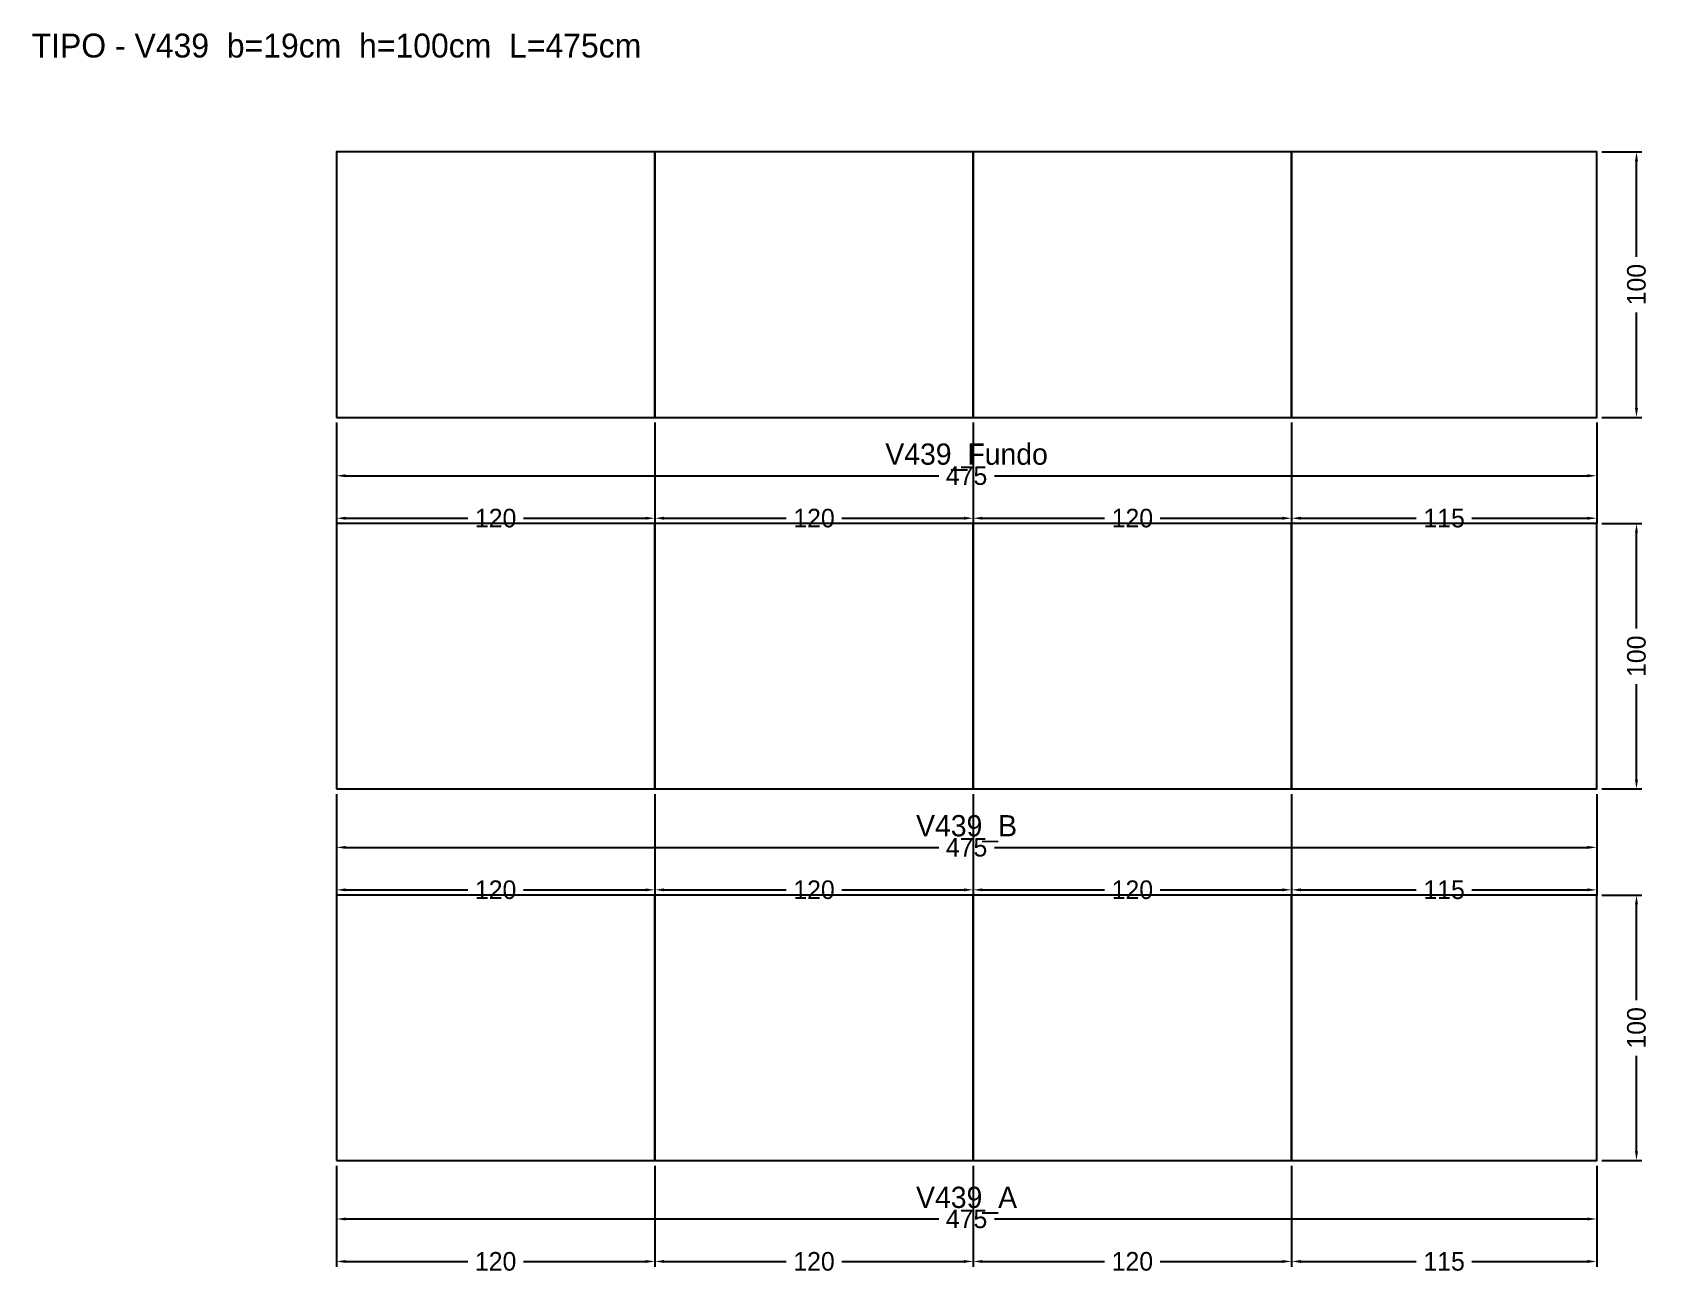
# Model space of a CAD drawing. Header units: metres. Extents: x -115 to 495, y -43 to 425.
import ezdxf

# ---------------------------------------------------------------- set-up
doc = ezdxf.new("R2010")
doc.units = ezdxf.units.M
for name, color, linetype in [('COTA', 3, 'Continuous'), ('NOMENCLATURA', 2, 'Continuous'), ('Paineis', 7, 'Continuous'), ('Texto Secao', 2, 'Continuous')]:
    doc.layers.add(name, color=color, linetype=linetype)
doc.dimstyles.new('COTA_VIG', dxfattribs={"dimtxt": 7, "dimasz": 3.5, "dimexe": 2, "dimexo": 2, "dimgap": 1.5, "dimtad": 1, "dimdec": 1, "dimcen": 2.5, "dimclrd": 3, "dimclre": 3, "dimclrt": 3, "dimazin": 3, "dimtfac": 1, "dimtmove": 0, "dimatfit": 3})

# ---------------------------------------------------------------- blocks, each defined once
blk = doc.blocks.new('_CLOSEDFILLED')
at = {"color": 0, "linetype": 'BYBLOCK'}
blk.add_solid([(-1, 0.16), (0, 0), (-1, -0.16)], dxfattribs=at)
blk = doc.blocks.new('*D1')
at = {"color": 3}
for p, q in [((0, -2), (0, -24)), ((475, -2), (475, -24)), ((3.5, -22), (227, -22)), ((248, -22), (471.5, -22))]:
    blk.add_line(p, q, dxfattribs=at)
at = {"layer": 'Defpoints'}
for p in [(0, 0), (475, 0), (0, -22)]:
    blk.add_point(p, dxfattribs=at)
at = {"layer": 'COTA', "color": 3, "xscale": 3.5, "yscale": 3.5, "rotation": 180}
blk.add_blockref('_CLOSEDFILLED', (0, -22), dxfattribs=at)
at = {"layer": 'COTA', "color": 3, "xscale": 3.5, "yscale": 3.5}
blk.add_blockref('_CLOSEDFILLED', (475, -22), dxfattribs=at)
at = {"layer": 'COTA', "color": 3, "insert": (237.5, -22), "char_height": 7, "attachment_point": 5}
blk.add_mtext('475', dxfattribs=at)
blk = doc.blocks.new('*D2')
at = {"color": 3}
for p, q in [((0, -2), (0, -40)), ((120, -2), (120, -40)), ((3.5, -38), (49.5, -38)), ((70.5, -38), (116.5, -38))]:
    blk.add_line(p, q, dxfattribs=at)
at = {"layer": 'Defpoints'}
for p in [(0, 0), (120, 0), (0, -38)]:
    blk.add_point(p, dxfattribs=at)
at = {"layer": 'COTA', "color": 3, "xscale": 3.5, "yscale": 3.5, "rotation": 180}
blk.add_blockref('_CLOSEDFILLED', (0, -38), dxfattribs=at)
at = {"layer": 'COTA', "color": 3, "xscale": 3.5, "yscale": 3.5}
blk.add_blockref('_CLOSEDFILLED', (120, -38), dxfattribs=at)
at = {"layer": 'COTA', "color": 3, "insert": (60, -38), "char_height": 7, "attachment_point": 5}
blk.add_mtext('120', dxfattribs=at)
blk = doc.blocks.new('*D3')
at = {"color": 3}
for p, q in [((120, -2), (120, -40)), ((240, -2), (240, -40)), ((123.5, -38), (169.5, -38)), ((190.5, -38), (236.5, -38))]:
    blk.add_line(p, q, dxfattribs=at)
at = {"layer": 'Defpoints'}
for p in [(120, 0), (240, 0), (120, -38)]:
    blk.add_point(p, dxfattribs=at)
at = {"layer": 'COTA', "color": 3, "xscale": 3.5, "yscale": 3.5, "rotation": 180}
blk.add_blockref('_CLOSEDFILLED', (120, -38), dxfattribs=at)
at = {"layer": 'COTA', "color": 3, "xscale": 3.5, "yscale": 3.5}
blk.add_blockref('_CLOSEDFILLED', (240, -38), dxfattribs=at)
at = {"layer": 'COTA', "color": 3, "insert": (180, -38), "char_height": 7, "attachment_point": 5}
blk.add_mtext('120', dxfattribs=at)
blk = doc.blocks.new('*D4')
at = {"color": 3}
for p, q in [((240, -2), (240, -40)), ((360, -2), (360, -40)), ((243.5, -38), (289.5, -38)), ((310.5, -38), (356.5, -38))]:
    blk.add_line(p, q, dxfattribs=at)
at = {"layer": 'Defpoints'}
for p in [(240, 0), (360, 0), (240, -38)]:
    blk.add_point(p, dxfattribs=at)
at = {"layer": 'COTA', "color": 3, "xscale": 3.5, "yscale": 3.5, "rotation": 180}
blk.add_blockref('_CLOSEDFILLED', (240, -38), dxfattribs=at)
at = {"layer": 'COTA', "color": 3, "xscale": 3.5, "yscale": 3.5}
blk.add_blockref('_CLOSEDFILLED', (360, -38), dxfattribs=at)
at = {"layer": 'COTA', "color": 3, "insert": (300, -38), "char_height": 7, "attachment_point": 5}
blk.add_mtext('120', dxfattribs=at)
blk = doc.blocks.new('*D5')
at = {"color": 3}
for p, q in [((360, -2), (360, -40)), ((475, -2), (475, -40)), ((363.5, -38), (407, -38)), ((428, -38), (471.5, -38))]:
    blk.add_line(p, q, dxfattribs=at)
at = {"layer": 'Defpoints'}
for p in [(360, 0), (475, 0), (360, -38)]:
    blk.add_point(p, dxfattribs=at)
at = {"layer": 'COTA', "color": 3, "xscale": 3.5, "yscale": 3.5, "rotation": 180}
blk.add_blockref('_CLOSEDFILLED', (360, -38), dxfattribs=at)
at = {"layer": 'COTA', "color": 3, "xscale": 3.5, "yscale": 3.5}
blk.add_blockref('_CLOSEDFILLED', (475, -38), dxfattribs=at)
at = {"layer": 'COTA', "color": 3, "insert": (417.5, -38), "char_height": 7, "attachment_point": 5}
blk.add_mtext('115', dxfattribs=at)
blk = doc.blocks.new('*D6')
at = {"color": 3}
for p, q in [((477, 100), (492, 100)), ((490, 60.5), (490, 96.5)), ((490, 3.5), (490, 39.5)), ((477, 0), (492, 0))]:
    blk.add_line(p, q, dxfattribs=at)
at = {"layer": 'Defpoints'}
for p in [(475, 100), (475, 0), (490, 0)]:
    blk.add_point(p, dxfattribs=at)
at = {"layer": 'COTA', "color": 3, "xscale": 3.5, "yscale": 3.5}
for p, rotation in [((490, 100), 90), ((490, 0), 270)]:
    blk.add_blockref('_CLOSEDFILLED', p, dxfattribs=dict(at, rotation=rotation))
at = {"layer": 'COTA', "color": 3, "insert": (490, 50), "char_height": 7, "attachment_point": 5, "rotation": 90}
blk.add_mtext('100', dxfattribs=at)
blk = doc.blocks.new('*D7')
at = {"color": 3}
for p, q in [((0, 138), (0, 116)), ((475, 138), (475, 116)), ((3.5, 118), (227, 118)), ((248, 118), (471.5, 118))]:
    blk.add_line(p, q, dxfattribs=at)
at = {"layer": 'Defpoints'}
for p in [(0, 140), (475, 140), (0, 118)]:
    blk.add_point(p, dxfattribs=at)
at = {"layer": 'COTA', "color": 3, "xscale": 3.5, "yscale": 3.5, "rotation": 180}
blk.add_blockref('_CLOSEDFILLED', (0, 118), dxfattribs=at)
at = {"layer": 'COTA', "color": 3, "xscale": 3.5, "yscale": 3.5}
blk.add_blockref('_CLOSEDFILLED', (475, 118), dxfattribs=at)
at = {"layer": 'COTA', "color": 3, "insert": (237.5, 118), "char_height": 7, "attachment_point": 5}
blk.add_mtext('475', dxfattribs=at)
blk = doc.blocks.new('*D8')
at = {"color": 3}
for p, q in [((0, 138), (0, 100)), ((120, 138), (120, 100)), ((3.5, 102), (49.5, 102)), ((70.5, 102), (116.5, 102))]:
    blk.add_line(p, q, dxfattribs=at)
at = {"layer": 'Defpoints'}
for p in [(0, 140), (120, 140), (0, 102)]:
    blk.add_point(p, dxfattribs=at)
at = {"layer": 'COTA', "color": 3, "xscale": 3.5, "yscale": 3.5, "rotation": 180}
blk.add_blockref('_CLOSEDFILLED', (0, 102), dxfattribs=at)
at = {"layer": 'COTA', "color": 3, "xscale": 3.5, "yscale": 3.5}
blk.add_blockref('_CLOSEDFILLED', (120, 102), dxfattribs=at)
at = {"layer": 'COTA', "color": 3, "insert": (60, 102), "char_height": 7, "attachment_point": 5}
blk.add_mtext('120', dxfattribs=at)
blk = doc.blocks.new('*D9')
at = {"color": 3}
for p, q in [((120, 138), (120, 100)), ((240, 138), (240, 100)), ((123.5, 102), (169.5, 102)), ((190.5, 102), (236.5, 102))]:
    blk.add_line(p, q, dxfattribs=at)
at = {"layer": 'Defpoints'}
for p in [(120, 140), (240, 140), (120, 102)]:
    blk.add_point(p, dxfattribs=at)
at = {"layer": 'COTA', "color": 3, "xscale": 3.5, "yscale": 3.5, "rotation": 180}
blk.add_blockref('_CLOSEDFILLED', (120, 102), dxfattribs=at)
at = {"layer": 'COTA', "color": 3, "xscale": 3.5, "yscale": 3.5}
blk.add_blockref('_CLOSEDFILLED', (240, 102), dxfattribs=at)
at = {"layer": 'COTA', "color": 3, "insert": (180, 102), "char_height": 7, "attachment_point": 5}
blk.add_mtext('120', dxfattribs=at)
blk = doc.blocks.new('*D10')
at = {"color": 3}
for p, q in [((240, 138), (240, 100)), ((360, 138), (360, 100)), ((243.5, 102), (289.5, 102)), ((310.5, 102), (356.5, 102))]:
    blk.add_line(p, q, dxfattribs=at)
at = {"layer": 'Defpoints'}
for p in [(240, 140), (360, 140), (240, 102)]:
    blk.add_point(p, dxfattribs=at)
at = {"layer": 'COTA', "color": 3, "xscale": 3.5, "yscale": 3.5, "rotation": 180}
blk.add_blockref('_CLOSEDFILLED', (240, 102), dxfattribs=at)
at = {"layer": 'COTA', "color": 3, "xscale": 3.5, "yscale": 3.5}
blk.add_blockref('_CLOSEDFILLED', (360, 102), dxfattribs=at)
at = {"layer": 'COTA', "color": 3, "insert": (300, 102), "char_height": 7, "attachment_point": 5}
blk.add_mtext('120', dxfattribs=at)
blk = doc.blocks.new('*D11')
at = {"color": 3}
for p, q in [((360, 138), (360, 100)), ((475, 138), (475, 100)), ((363.5, 102), (407, 102)), ((428, 102), (471.5, 102))]:
    blk.add_line(p, q, dxfattribs=at)
at = {"layer": 'Defpoints'}
for p in [(360, 140), (475, 140), (360, 102)]:
    blk.add_point(p, dxfattribs=at)
at = {"layer": 'COTA', "color": 3, "xscale": 3.5, "yscale": 3.5, "rotation": 180}
blk.add_blockref('_CLOSEDFILLED', (360, 102), dxfattribs=at)
at = {"layer": 'COTA', "color": 3, "xscale": 3.5, "yscale": 3.5}
blk.add_blockref('_CLOSEDFILLED', (475, 102), dxfattribs=at)
at = {"layer": 'COTA', "color": 3, "insert": (417.5, 102), "char_height": 7, "attachment_point": 5}
blk.add_mtext('115', dxfattribs=at)
blk = doc.blocks.new('*D12')
at = {"color": 3}
for p, q in [((477, 240), (492, 240)), ((490, 200.5), (490, 236.5)), ((490, 143.5), (490, 179.5)), ((477, 140), (492, 140))]:
    blk.add_line(p, q, dxfattribs=at)
at = {"layer": 'Defpoints'}
for p in [(475, 240), (475, 140), (490, 140)]:
    blk.add_point(p, dxfattribs=at)
at = {"layer": 'COTA', "color": 3, "xscale": 3.5, "yscale": 3.5}
for p, rotation in [((490, 240), 90), ((490, 140), 270)]:
    blk.add_blockref('_CLOSEDFILLED', p, dxfattribs=dict(at, rotation=rotation))
at = {"layer": 'COTA', "color": 3, "insert": (490, 190), "char_height": 7, "attachment_point": 5, "rotation": 90}
blk.add_mtext('100', dxfattribs=at)
blk = doc.blocks.new('*D13')
at = {"color": 3}
for p, q in [((0, 278), (0, 256)), ((475, 278), (475, 256)), ((3.5, 258), (227, 258)), ((248, 258), (471.5, 258))]:
    blk.add_line(p, q, dxfattribs=at)
at = {"layer": 'Defpoints'}
for p in [(0, 280), (475, 280), (0, 258)]:
    blk.add_point(p, dxfattribs=at)
at = {"layer": 'COTA', "color": 3, "xscale": 3.5, "yscale": 3.5, "rotation": 180}
blk.add_blockref('_CLOSEDFILLED', (0, 258), dxfattribs=at)
at = {"layer": 'COTA', "color": 3, "xscale": 3.5, "yscale": 3.5}
blk.add_blockref('_CLOSEDFILLED', (475, 258), dxfattribs=at)
at = {"layer": 'COTA', "color": 3, "insert": (237.5, 258), "char_height": 7, "attachment_point": 5}
blk.add_mtext('475', dxfattribs=at)
blk = doc.blocks.new('*D14')
at = {"color": 3}
for p, q in [((0, 278), (0, 240)), ((120, 278), (120, 240)), ((3.5, 242), (49.5, 242)), ((70.5, 242), (116.5, 242))]:
    blk.add_line(p, q, dxfattribs=at)
at = {"layer": 'Defpoints'}
for p in [(0, 280), (120, 280), (0, 242)]:
    blk.add_point(p, dxfattribs=at)
at = {"layer": 'COTA', "color": 3, "xscale": 3.5, "yscale": 3.5, "rotation": 180}
blk.add_blockref('_CLOSEDFILLED', (0, 242), dxfattribs=at)
at = {"layer": 'COTA', "color": 3, "xscale": 3.5, "yscale": 3.5}
blk.add_blockref('_CLOSEDFILLED', (120, 242), dxfattribs=at)
at = {"layer": 'COTA', "color": 3, "insert": (60, 242), "char_height": 7, "attachment_point": 5}
blk.add_mtext('120', dxfattribs=at)
blk = doc.blocks.new('*D15')
at = {"color": 3}
for p, q in [((120, 278), (120, 240)), ((240, 278), (240, 240)), ((123.5, 242), (169.5, 242)), ((190.5, 242), (236.5, 242))]:
    blk.add_line(p, q, dxfattribs=at)
at = {"layer": 'Defpoints'}
for p in [(120, 280), (240, 280), (120, 242)]:
    blk.add_point(p, dxfattribs=at)
at = {"layer": 'COTA', "color": 3, "xscale": 3.5, "yscale": 3.5, "rotation": 180}
blk.add_blockref('_CLOSEDFILLED', (120, 242), dxfattribs=at)
at = {"layer": 'COTA', "color": 3, "xscale": 3.5, "yscale": 3.5}
blk.add_blockref('_CLOSEDFILLED', (240, 242), dxfattribs=at)
at = {"layer": 'COTA', "color": 3, "insert": (180, 242), "char_height": 7, "attachment_point": 5}
blk.add_mtext('120', dxfattribs=at)
blk = doc.blocks.new('*D16')
at = {"color": 3}
for p, q in [((240, 278), (240, 240)), ((360, 278), (360, 240)), ((243.5, 242), (289.5, 242)), ((310.5, 242), (356.5, 242))]:
    blk.add_line(p, q, dxfattribs=at)
at = {"layer": 'Defpoints'}
for p in [(240, 280), (360, 280), (240, 242)]:
    blk.add_point(p, dxfattribs=at)
at = {"layer": 'COTA', "color": 3, "xscale": 3.5, "yscale": 3.5, "rotation": 180}
blk.add_blockref('_CLOSEDFILLED', (240, 242), dxfattribs=at)
at = {"layer": 'COTA', "color": 3, "xscale": 3.5, "yscale": 3.5}
blk.add_blockref('_CLOSEDFILLED', (360, 242), dxfattribs=at)
at = {"layer": 'COTA', "color": 3, "insert": (300, 242), "char_height": 7, "attachment_point": 5}
blk.add_mtext('120', dxfattribs=at)
blk = doc.blocks.new('*D17')
at = {"color": 3}
for p, q in [((360, 278), (360, 240)), ((475, 278), (475, 240)), ((363.5, 242), (407, 242)), ((428, 242), (471.5, 242))]:
    blk.add_line(p, q, dxfattribs=at)
at = {"layer": 'Defpoints'}
for p in [(360, 280), (475, 280), (360, 242)]:
    blk.add_point(p, dxfattribs=at)
at = {"layer": 'COTA', "color": 3, "xscale": 3.5, "yscale": 3.5, "rotation": 180}
blk.add_blockref('_CLOSEDFILLED', (360, 242), dxfattribs=at)
at = {"layer": 'COTA', "color": 3, "xscale": 3.5, "yscale": 3.5}
blk.add_blockref('_CLOSEDFILLED', (475, 242), dxfattribs=at)
at = {"layer": 'COTA', "color": 3, "insert": (417.5, 242), "char_height": 7, "attachment_point": 5}
blk.add_mtext('115', dxfattribs=at)
blk = doc.blocks.new('*D18')
at = {"color": 3}
for p, q in [((477, 380), (492, 380)), ((490, 340.5), (490, 376.5)), ((490, 283.5), (490, 319.5)), ((477, 280), (492, 280))]:
    blk.add_line(p, q, dxfattribs=at)
at = {"layer": 'Defpoints'}
for p in [(475, 380), (475, 280), (490, 280)]:
    blk.add_point(p, dxfattribs=at)
at = {"layer": 'COTA', "color": 3, "xscale": 3.5, "yscale": 3.5}
for p, rotation in [((490, 380), 90), ((490, 280), 270)]:
    blk.add_blockref('_CLOSEDFILLED', p, dxfattribs=dict(at, rotation=rotation))
at = {"layer": 'COTA', "color": 3, "insert": (490, 330), "char_height": 7, "attachment_point": 5, "rotation": 90}
blk.add_mtext('100', dxfattribs=at)

msp = doc.modelspace()

# ---------------------------------------------------------------- linework, layer by layer
at = {"layer": 'Paineis'}
for points in [[(0, 280), (120, 280), (120, 380), (0, 380)], [(120, 280), (240, 280), (240, 380), (120, 380)], [(240, 280), (360, 280), (360, 380), (240, 380)], [(360, 280), (475, 280), (475, 380), (360, 380)], [(0, 140), (120, 140), (120, 240), (0, 240)], [(120, 140), (240, 140), (240, 240), (120, 240)], [(240, 140), (360, 140), (360, 240), (240, 240)], [(360, 140), (475, 140), (475, 240), (360, 240)], [(0, 0), (120, 0), (120, 100), (0, 100)], [(120, 0), (240, 0), (240, 100), (120, 100)], [(240, 0), (360, 0), (360, 100), (240, 100)], [(360, 0), (475, 0), (475, 100), (360, 100)]]:
    msp.add_lwpolyline(points, close=True, dxfattribs=at)

# ---------------------------------------------------------------- texts
at = {"layer": 'NOMENCLATURA', "insert": (0, 420), "char_height": 9, "width": 495, "attachment_point": 5}
msp.add_mtext('TIPO - V439  b=19cm  h=100cm  L=475cm', dxfattribs=at)
at = {"layer": 'Texto Secao', "char_height": 8, "width": 495, "attachment_point": 5}
for s, insert in [('V439_Fundo', (237.5, 265)), ('V439_B', (237.5, 125)), ('V439_A', (237.5, -15))]:
    msp.add_mtext(s, dxfattribs=dict(at, insert=insert))

# ---------------------------------------------------------------- dimensions: what is measured, and where the dimension line sits
at = {"layer": 'COTA'}
for base, p1, p2, picture, middle in [((490, 280), (475, 280), (475, 380), '*D18', (490, 330)), ((490, 140), (475, 140), (475, 240), '*D12', (490, 190)), ((490, 0), (475, 0), (475, 100), '*D6', (490, 50))]:
    dim = msp.add_linear_dim(base=base, p1=p1, p2=p2, angle=90, dimstyle='COTA_VIG', dxfattribs=at)
    dim.commit()
    dim.dimension.update_dxf_attribs({"geometry": picture, "text_midpoint": middle})
for base, p1, p2, picture, middle in [((0, 258), (0, 280), (475, 280), '*D13', (237.5, 258)), ((0, 242), (0, 280), (120, 280), '*D14', (60, 242)), ((120, 242), (120, 280), (240, 280), '*D15', (180, 242)), ((240, 242), (240, 280), (360, 280), '*D16', (300, 242)), ((360, 242), (360, 280), (475, 280), '*D17', (417.5, 242)), ((0, 118), (0, 140), (475, 140), '*D7', (237.5, 118)), ((0, 102), (0, 140), (120, 140), '*D8', (60, 102)), ((120, 102), (120, 140), (240, 140), '*D9', (180, 102)), ((240, 102), (240, 140), (360, 140), '*D10', (300, 102)), ((360, 102), (360, 140), (475, 140), '*D11', (417.5, 102)), ((0, -22), (0, 0), (475, 0), '*D1', (237.5, -22)), ((0, -38), (0, 0), (120, 0), '*D2', (60, -38)), ((120, -38), (120, 0), (240, 0), '*D3', (180, -38)), ((240, -38), (240, 0), (360, 0), '*D4', (300, -38)), ((360, -38), (360, 0), (475, 0), '*D5', (417.5, -38))]:
    dim = msp.add_linear_dim(base=base, p1=p1, p2=p2, dimstyle='COTA_VIG', dxfattribs=at)
    dim.commit()
    dim.dimension.update_dxf_attribs({"geometry": picture, "text_midpoint": middle})

doc.saveas('drawing.dxf')
